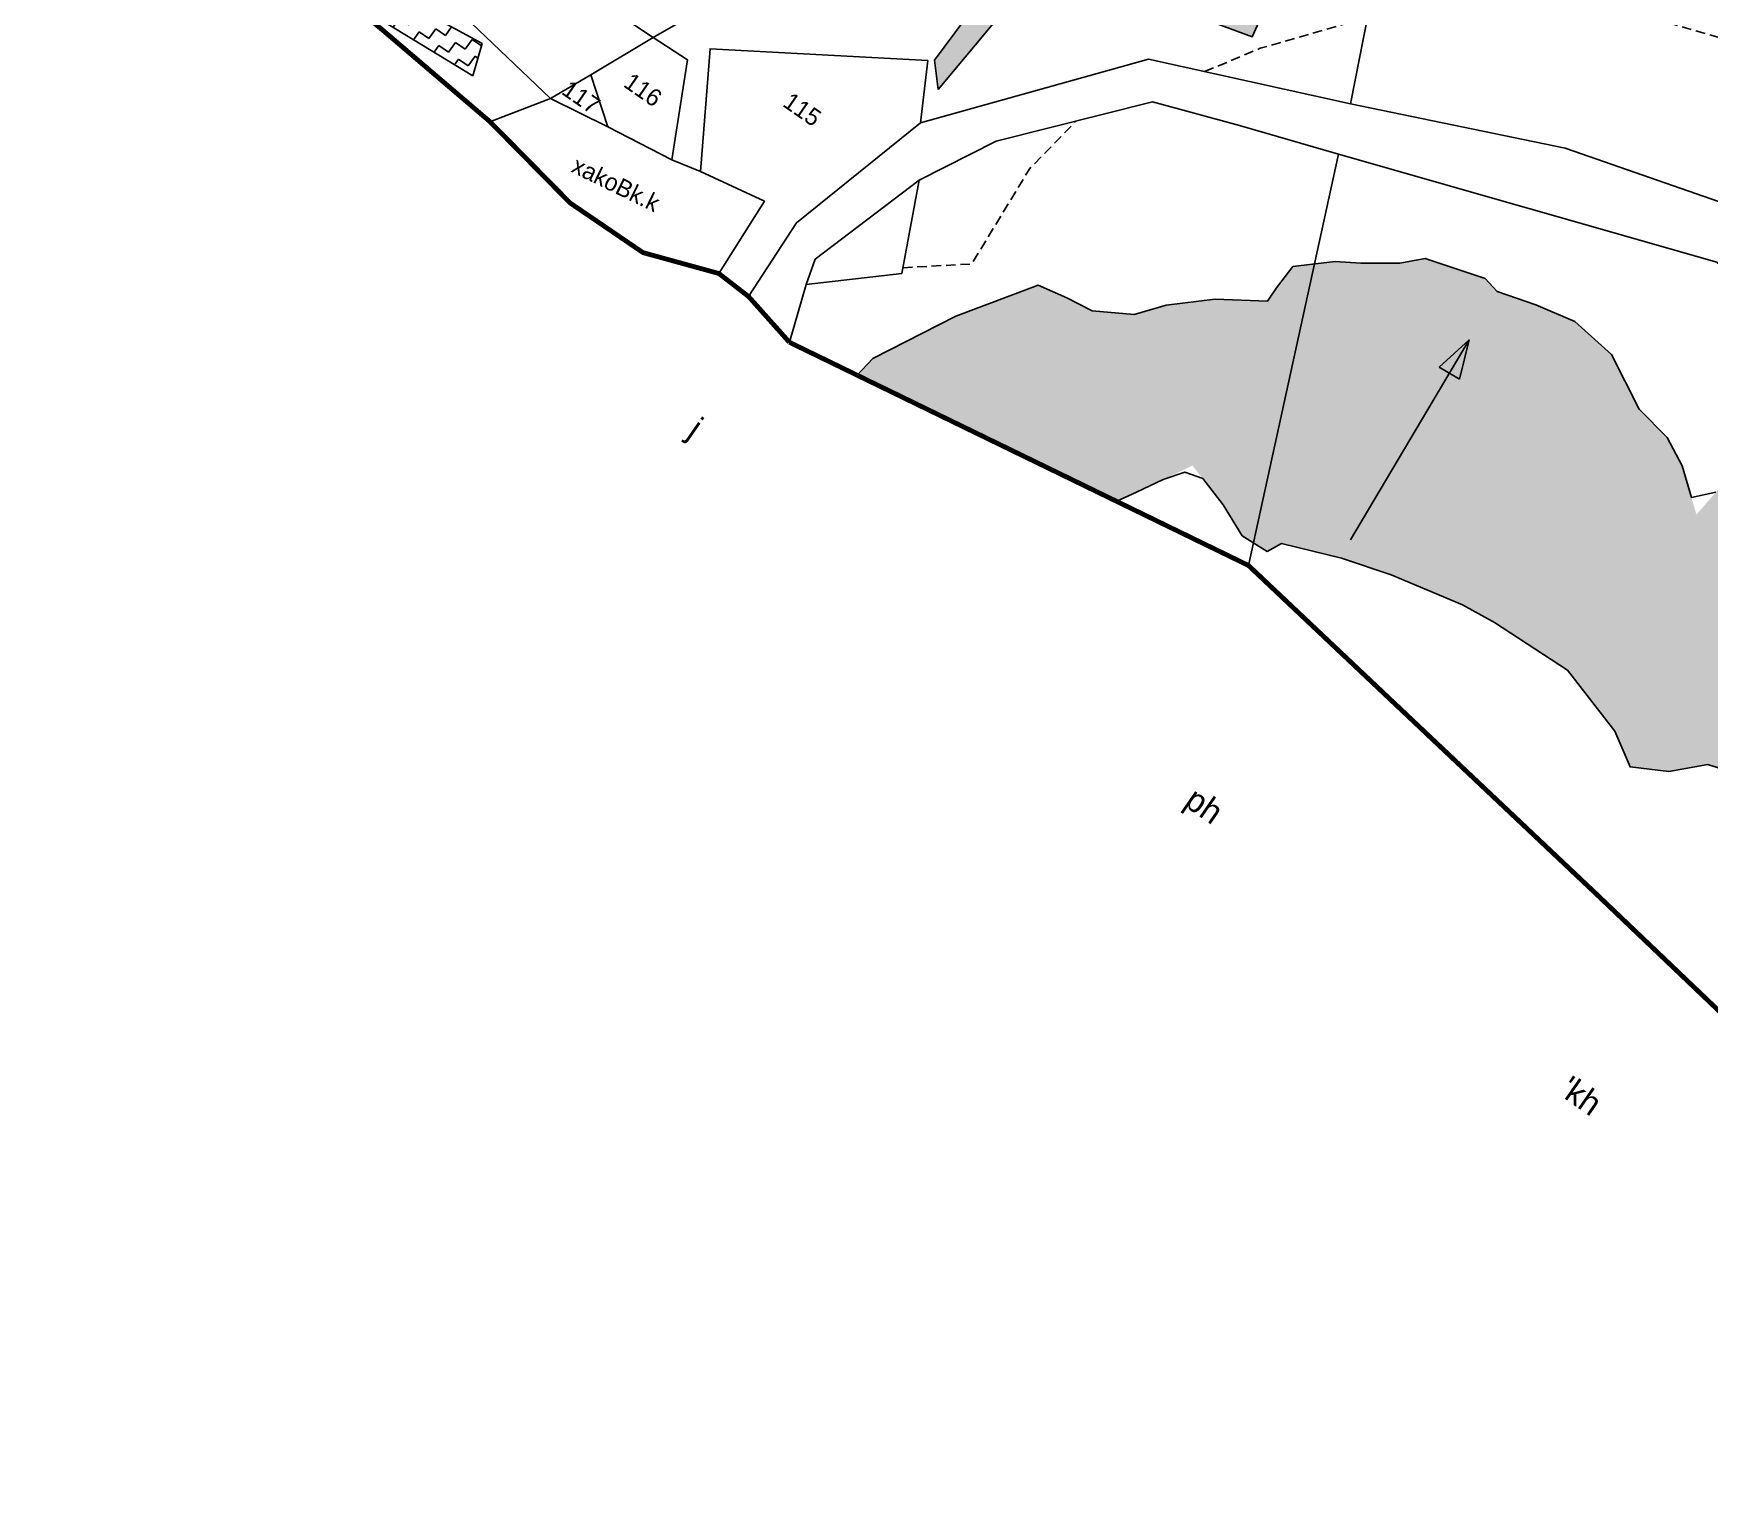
# Model space of a CAD drawing. Header units: metres. Extents: x 282143 to 284552, y 2020817 to 2023135.
# Drawn here: x 282809 to 283685, y 2020947 to 2021712 of the extents above; entities that cross this region are included whole.
import ezdxf
from ezdxf.enums import TextEntityAlignment as Align

# ---------------------------------------------------------------- set-up
doc = ezdxf.new("R2010")
doc.units = ezdxf.units.M
doc.header["$MEASUREMENT"] = 0
doc.linetypes.add('DASHDOT', pattern=[1, 0.5, -0.25, 0, -0.25])
doc.linetypes.add('DASHED', pattern=[0.75, 0.5, -0.25])
for name, color, linetype in [('LINE_FOOTPATH', 1, 'DASHED'), ('POLY_HATCH', 12, 'Continuous'), ('POLY_PARCEL', 6, 'Continuous'), ('POLY_WATER', 4, 'Continuous'), ('SYM_ARROW', 1, 'Continuous'), ('TEXT_MAPIN', 7, 'Continuous'), ('TEXT_MAPOUT', 7, 'Continuous'), ('TEXT_PARCEL', 7, 'Continuous'), ('V_BOUND_LINE', 7, 'Continuous'), ('V_BOUND_STREM_LINE', 7, 'DASHDOT')]:
    doc.layers.add(name, color=color, linetype=linetype)
doc.styles.add('TEXT_MAP', font='', dxfattribs={"height": 2.5})
doc.styles.get('TEXT_MAP').set_extended_font_data('Kruti Dev 050')
pattern_1 = [(322.30865, (281275.7933, 2021784.0457), (8.749688, 1.122203), [6.237643, -6.237643]), (52.30865, (281280.729, 2021780.232), (-1.122203, 8.749688), [6.237643, -6.237643])]

# ---------------------------------------------------------------- blocks, each defined once
blk = doc.blocks.new('ARROWASPECT')
h = blk.add_hatch(color=256)
h.paths.add_polyline_path([(2.85, -2.85), (3.72, -1.98), (0, 0)])
h.paths.add_polyline_path([(0, 0), (1.98, -3.72), (2.85, -2.85)])
for points in [[(0, 0), (17.15, -17.15)], [(0, 0), (1.98, -3.72)], [(0, 0), (3.72, -1.98)], [(3.72, -1.98), (1.98, -3.72)]]:
    blk.add_lwpolyline(points)
blk = doc.blocks.new('5646323')
at = {"layer": 'POLY_HATCH'}
h = blk.add_hatch(dxfattribs=at)
h.set_pattern_fill('ZIGZAG', color=256, scale=49.901141, angle=-37.69135, style=0)
h.set_pattern_definition(pattern_1)
h.paths.add_polyline_path([(284402.91, 2022116.07), (284412.09, 2022151.59), (284404.76, 2022192.55), (284387.42, 2022220.56), (284382.42, 2022248.77), (284382.59, 2022274.2), (284375.51, 2022291.84), (284358.74, 2022278.02), (284350.49, 2022267.35), (284351.13, 2022230.34), (284358.31, 2022206.53), (284390.77, 2022157.1), (284385.92, 2022141.37), (284371.48, 2022114.79), (284372.98, 2022071.02), (284379.12, 2022055.32), (284410.96, 2022056.65), (284393.7, 2022091.53)])
h.paths.add_polyline_path([(283320.33, 2021748.25), (283288.09, 2021733.66), (283260.17, 2021699.62), (283261.23, 2021684.29), (283291.02, 2021716.4), (283328.24, 2021731.16), (283373.98, 2021725.64), (283425.99, 2021703.19), (283432.7, 2021716.23), (283414.16, 2021722.5), (283356.82, 2021747.46)])
h.paths.add_polyline_path([(283416.31, 2021773.02), (283435.06, 2021754.5), (283452.62, 2021741.74), (283469.96, 2021748.5), (283460.51, 2021761.5), (283444.83, 2021763.13), (283414.89, 2021794.33), (283391.36, 2021818.16), (283366.15, 2021840.86), (283356.83, 2021831.93), (283364.32, 2021819.7), (283384.06, 2021807.67), (283403.71, 2021789.26)])
h.paths.add_polyline_path([(283465.29, 2021731.75), (283458.53, 2021720.31), (283479.87, 2021713.49), (283485.77, 2021724.25)])
h = blk.add_hatch(dxfattribs=at)
h.set_pattern_fill('ZIGZAG', color=256, scale=49.901141, angle=-37.69135, style=0)
h.set_pattern_definition(pattern_1)
h.paths.add_polyline_path([(282899.56, 2021820.89), (282919.95, 2021800.3), (282926.15, 2021787.45), (282937.89, 2021759.84), (283019.68, 2021703.9), (283025.35, 2021720.45), (283004.09, 2021733.65), (282988.04, 2021751.23), (282993.13, 2021780.78), (282985.62, 2021782.55), (282967.49, 2021799.79), (282960.12, 2021811.13), (282952.37, 2021832.42), (282933.94, 2021855.54), (282916.69, 2021872.89), (282896.75, 2021879.43), (282886.35, 2021893.11), (282876.55, 2021895.04), (282854.79, 2021890.9), (282830.98, 2021913.32), (282802.39, 2021912.85), (282800.97, 2021902.66), (282829.68, 2021902.24), (282839.14, 2021885.25), (282842.75, 2021860.7), (282846.97, 2021847.82), (282872.08, 2021836.47)])
h = blk.add_hatch(dxfattribs=at)
h.set_pattern_fill('ZIGZAG', color=256, scale=49.901141, angle=-37.69135, style=0)
h.set_pattern_definition(pattern_1)
h.paths.add_polyline_path([(283754.43, 2021197.52), (283769.63, 2021189), (283778.2, 2021171.9), (283788.81, 2021145.97), (283799.14, 2021136.38), (283822.32, 2021132.98), (283845.18, 2021133.53), (283855.47, 2021112.2), (283877.56, 2021097.52), (283883.01, 2021076.39), (283895.13, 2021067.02), (283903.72, 2021042.65), (283927.16, 2021030.18), (283943.6, 2021019.1), (284038.8, 2021127.7), (284017.59, 2021144.09), (283987.82, 2021159.84), (283936.81, 2021181.51), (283950.55, 2021205.56), (283905.88, 2021241.69), (283885.88, 2021262.78), (283858.3, 2021307.47), (283841.19, 2021334.39), (283831.8, 2021347.28), (283822.47, 2021373.84), (283812.97, 2021387.63), (283790.81, 2021400.72), (283771.72, 2021404.19), (283748.47, 2021411.22), (283736.02, 2021451.47), (283726.37, 2021473.43), (283716.43, 2021483.53), (283689.15, 2021476.4), (283666.8, 2021466.27), (283643.97, 2021442.66), (283637.86, 2021468.48), (283630.92, 2021483.51), (283617.1, 2021499.02), (283604.23, 2021528.31), (283585.98, 2021546.44), (283566.08, 2021556.17), (283546.41, 2021564.12), (283540.51, 2021571.1), (283509.95, 2021583.24), (283496.53, 2021581.52), (283476.37, 2021582.58), (283462.99, 2021584.05), (283440.89, 2021582.59), (283431.81, 2021571.88), (283426.74, 2021565.31), (283399.59, 2021567.75), (283373.91, 2021565.83), (283357.13, 2021561.87), (283335.35, 2021564.99), (283322.57, 2021572.46), (283307.99, 2021579.69), (283264.27, 2021565.91), (283219.96, 2021546.14), (283210.95, 2021537.57), (283343.06, 2021465.32), (283353.45, 2021469.38), (283383.28, 2021481.77), (283398.25, 2021460.56), (283407.21, 2021443.96), (283419.72, 2021435.1), (283427.43, 2021438.82), (283458.19, 2021429.56), (283483.57, 2021419.62), (283519.96, 2021401.99), (283536.1, 2021392), (283572.74, 2021365.31), (283595.64, 2021332.3), (283602.64, 2021313.19), (283622.63, 2021309.83), (283643.22, 2021312.46), (283659.98, 2021305.97), (283681.03, 2021287.28), (283691.54, 2021272.71), (283707.94, 2021258.43), (283717.19, 2021235.96), (283718.99, 2021218.46), (283733.29, 2021209.82)])
at = {"layer": 'LINE_FOOTPATH', "ltscale": 10, "flags": 128}
for points in [[(283400.21, 2021686.36), (283429.82, 2021696.97), (283478.44, 2021708.31), (283518.99, 2021711.92), (283539.36, 2021712.95), (283573.23, 2021713.34), (283617.74, 2021707.6), (283687.45, 2021683.79), (283741.22, 2021652.02), (283788.3, 2021613.64), (283824.6, 2021582.8), (283867.95, 2021549.31), (283880.19, 2021546.14), (283909.66, 2021525.46), (283988.37, 2021440.89), (284027.6, 2021393.77)], [(283238.06, 2021592.53), (283273.93, 2021592.55), (283306.69, 2021640.64), (283332.18, 2021664.14)]]:
    blk.add_lwpolyline(points, dxfattribs=at)
at = {"layer": 'POLY_HATCH'}
for points in [[(283019.68, 2021703.9), (282937.89, 2021759.84)], [(283004.09, 2021733.65), (283025.35, 2021720.45), (283019.68, 2021703.9)], [(283261.23, 2021684.29), (283260.17, 2021699.62), (283288.09, 2021733.66), (283320.33, 2021748.25), (283356.82, 2021747.46), (283414.16, 2021722.5), (283432.7, 2021716.23), (283425.99, 2021703.19), (283373.98, 2021725.64), (283328.24, 2021731.16), (283291.02, 2021716.4), (283261.23, 2021684.29)], [(283210.95, 2021537.57), (283343.06, 2021465.32), (283353.45, 2021469.38), (283367.7, 2021475.3), (283379.11, 2021478.57), (283388.24, 2021474.74), (283398.25, 2021460.56), (283407.21, 2021443.96), (283419.72, 2021435.1), (283427.43, 2021438.82), (283458.19, 2021429.56), (283483.57, 2021419.62), (283519.96, 2021401.99), (283536.1, 2021392), (283572.74, 2021365.31), (283595.64, 2021332.3), (283602.64, 2021313.19), (283622.63, 2021309.83), (283643.22, 2021312.46), (283659.98, 2021305.97)], [(283654.75, 2021453.81), (283641.83, 2021451.7), (283637.86, 2021468.48), (283630.92, 2021483.51), (283617.1, 2021499.02), (283604.23, 2021528.31), (283585.98, 2021546.44), (283566.08, 2021556.17), (283546.41, 2021564.12), (283540.51, 2021571.1), (283509.95, 2021583.24), (283496.53, 2021581.52), (283476.37, 2021582.58), (283462.99, 2021584.05), (283440.89, 2021582.59), (283431.81, 2021571.88), (283426.74, 2021565.31), (283399.59, 2021567.75), (283373.91, 2021565.83), (283357.13, 2021561.87), (283335.35, 2021564.99), (283322.57, 2021572.46), (283307.99, 2021579.69), (283264.27, 2021565.91), (283219.96, 2021546.14), (283210.95, 2021537.57)]]:
    blk.add_lwpolyline(points, dxfattribs=at)
at = {"layer": 'POLY_PARCEL'}
for points in [[(283114.43, 2021718.92), (283319.28, 2021822.79)], [(283059.36, 2021690.12), (282995.32, 2021758.06), (283017.88, 2021800.55), (283036.54, 2021776.9), (283114.43, 2021718.92)], [(283492.92, 2021736.43), (283475.27, 2021665.73)], [(283080.99, 2021701.25), (283114.43, 2021718.92)], [(283114.43, 2021718.92), (283131.65, 2021706.49), (283120.93, 2021654.85)], [(283135.45, 2021648.03), (283143.72, 2021711.64), (283256.63, 2021699.55), (283251.15, 2021667.4)], [(283059.36, 2021690.12), (283080.99, 2021701.25)], [(283088.49, 2021673.76), (283080.99, 2021701.25)], [(283027.35, 2021679.6), (283059.36, 2021690.12)], [(283059.36, 2021690.12), (283088.49, 2021673.76)], [(283088.49, 2021673.76), (283120.93, 2021654.85)], [(283120.93, 2021654.85), (283135.45, 2021648.03)], [(283135.45, 2021648.03), (283167.91, 2021630.85), (283142.26, 2021594.46)], [(283248.94, 2021637.66), (283237.36, 2021589.61), (283187.28, 2021586.39)], [(283409.71, 2021428.31), (283467.59, 2021639.81)]]:
    blk.add_lwpolyline(points, dxfattribs=at)
at = {"layer": 'POLY_WATER'}
for points in [[(283251.15, 2021667.4), (283371.46, 2021694.28), (283475.27, 2021665.73)], [(283157.1, 2021581.65), (283183.95, 2021618.8), (283251.15, 2021667.4)], [(283467.59, 2021639.81), (283416.86, 2021657.42), (283372.36, 2021672.03), (283289.99, 2021655.85), (283248.94, 2021637.66)], [(283475.27, 2021665.73), (283585.62, 2021636.81), (283680.13, 2021598.41), (283786.98, 2021491.2), (283831.6, 2021515.18), (283840.8, 2021510.77)], [(283248.94, 2021637.66), (283192.73, 2021599.26), (283187.28, 2021586.39)], [(283790.07, 2021460.85), (283673.2, 2021562.05), (283661.33, 2021573.48), (283467.59, 2021639.81)], [(283187.28, 2021586.39), (283177.05, 2021556.8)]]:
    blk.add_lwpolyline(points, dxfattribs=at)
at = {"layer": 'V_BOUND_LINE', "const_width": 2.5}
for points in [[(283027.35, 2021679.6), (282973.18, 2021730.93), (282815.84, 2021873.18), (282809.61, 2021886.09)], [(283142.26, 2021594.46), (283103.37, 2021607.37), (283066.81, 2021635.17), (283027.35, 2021679.6)], [(283157.1, 2021581.65), (283142.26, 2021594.46)], [(283409.71, 2021428.31), (283177.05, 2021556.8)], [(284075.36, 2021166.15), (283895.35, 2020967.49), (283891.55, 2020920.07), (283581.38, 2021248.35), (283409.71, 2021428.31)]]:
    blk.add_lwpolyline(points, dxfattribs=at)
at = {"layer": 'V_BOUND_STREM_LINE', "ltscale": 10, "const_width": 2.5, "flags": 128}
blk.add_lwpolyline([(283177.05, 2021556.8), (283157.1, 2021581.65)], dxfattribs=at)
at = {"layer": 'SYM_ARROW', "xscale": 4.990114110062434, "yscale": 4.990114110062434, "zscale": 4.990114110062434, "rotation": 281.2833417960484}
blk.add_blockref('ARROWASPECT', (283530.55, 2021539.62), dxfattribs=at)
at = {"layer": 'TEXT_MAPIN', "style": 'TEXT_MAP'}
blk.add_text('xakoBk.k', height=8.982, rotation=331.0498, dxfattribs=at).set_placement((283067.66, 2021651.57))
at = {"layer": 'TEXT_MAPOUT', "style": 'TEXT_MAP'}
for s, height, p in [('j', 12.48, (283120.71, 2021510.88)), ('ph', 12.475, (283369.16, 2021305.44)), ("'kh", 12.475, (283556.35, 2021144.95))]:
    blk.add_text(s, height=height, rotation=322.30865, dxfattribs=at).set_placement(p)
at = {"layer": 'TEXT_PARCEL', "style": 'TEXT_MAP'}
for s, p in [('117', (283075.45, 2021689.9)), ('116', (283107.82, 2021692.07)), ('115', (283190.06, 2021677.52))]:
    blk.add_text(s, height=8.982, rotation=322.30865, dxfattribs=at).set_placement(p, align=Align.MIDDLE)

msp = doc.modelspace()

# ---------------------------------------------------------------- block references
at = {"xscale": 1.003881218299772, "yscale": 1.003881218299772, "zscale": 1.003881218299772, "rotation": 2.973996408695903}
msp.add_blockref('5646323', (104601.62, -19867.71), dxfattribs=at)

doc.saveas('drawing.dxf')
